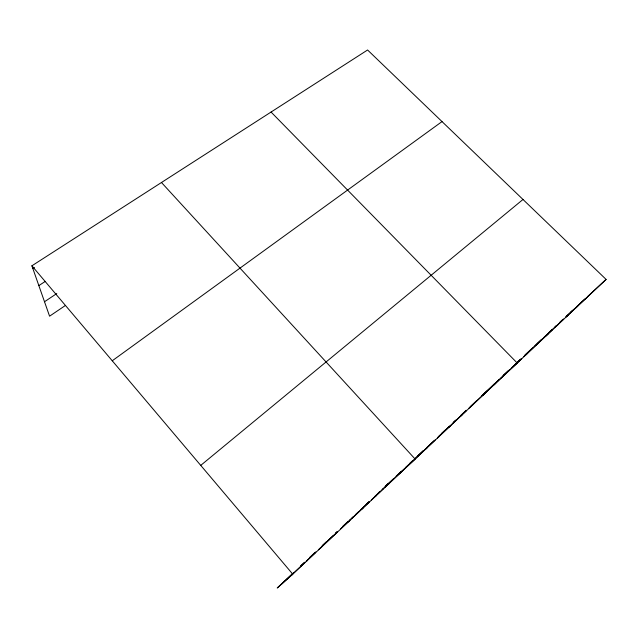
<?xml version="1.0" encoding="UTF-8"?>
<svg xmlns="http://www.w3.org/2000/svg" width="638" height="638" viewBox="0 0 638 638"><rect width="100%" height="100%" fill="white"/><g stroke="black" fill="none" stroke-linecap="round" stroke-linejoin="round"><path stroke-width="0.96" d="M292.786 573.363L277.219 588.005L292.77 574.184L31.9 265.799L367.584 49.995L606.1 279.412L291.909 574.95M300.474 566.137L304.637 562.23M309.446 557.7L314.949 552.524M322.836 545.107L326.425 541.742M335.612 533.097L337.024 531.773M342.622 526.51L348.181 521.278M366.188 504.347L369.051 501.659M378.302 492.959L379.714 491.627M388.247 483.612L385.36 486.315L393.877 478.524L382.186 489.513M396.166 476.163L401.135 471.49M409.62 463.515L412.419 460.883M417.316 456.274L423.528 450.436M441.472 433.561L445.061 430.187M453.61 422.149L455.739 420.147M460.66 415.513L466.258 410.258M491.906 386.142L494.801 383.422M503.382 375.351L508.334 370.686M516.756 362.767L520.233 359.505M525.082 354.943L531.255 349.146M534.652 345.948L541.423 339.583M548.664 332.773L552.253 329.399M554.398 327.382L556.543 325.364M281.637 584.081L293.528 572.892M301.128 565.754L304.565 562.517M309.438 557.931L315.874 551.886M321.576 546.519L326.496 541.885M327.908 540.561L333.53 535.274M335.612 533.32L336.992 532.02M343.22 526.167L348.149 521.525M349.592 520.169L353.197 516.78M355.366 514.746L358.245 512.035M361.084 509.363L368.892 502.018M374.506 496.747L380.096 491.491M398.774 473.922L401.565 471.299M405.744 467.367L412.626 460.891M414.692 458.953L423.305 450.851M426.918 447.453L434.047 440.746M438.314 436.735L449.527 426.192M452.988 422.93L455.763 420.33M461.258 415.155L466.035 410.665M470.206 406.741L476.69 400.64M481.698 395.935L491.603 386.62M495.112 383.326L498.613 380.033M502.76 376.133L509.65 369.649M511.692 367.727L521.445 358.556M525.066 355.159L533.655 347.072M537.22 343.722L542.148 339.089M543.56 337.765L554.007 327.932M560.188 322.126L562.931 319.55M570.38 312.54L572.406 310.634M286.614 579.655L304.797 562.557M306.232 561.209L315.539 552.452M318.354 549.796L337.239 532.036M340.708 528.774L350.071 519.97M351.514 518.614L369.203 501.97M371.292 500.009L383.302 488.708M384.754 487.344L435.539 439.574M437.644 437.596L466.043 410.88M468.906 408.192L487.855 390.368M491.332 387.106L509.539 369.976M511.708 367.935L521.677 358.556M523.782 356.578L552.181 329.862M555.084 327.142L563.721 319.016M566.576 316.328L584.839 299.15M560.132 322.007L563.019 319.335M565.906 316.655L573.857 309.286M576.752 306.607L584.719 299.222M587.614 296.534L606.1 279.412M575.332 308.314L577.781 306.049M584.871 299.342L587.359 297.045M555.834 326.656L558.194 324.479M565.659 317.421L568.059 315.196M545.865 336.035L548.186 333.897M525.481 355.214L527.698 353.165M535.753 345.557L538.017 343.459M482.344 395.217L491.643 386.628M493.78 384.666L498.749 380.073M500.176 378.765L517.219 363.022L271.054 112.049M504.459 374.992L506.58 373.031M493.708 385.105L495.774 383.199M482.791 395.377L484.8 393.526M471.697 405.816L473.651 404.014M460.429 416.415L462.319 414.676M448.977 427.189L450.811 425.506M437.341 438.131L439.111 436.512M425.522 449.256L427.221 447.693M396.812 475.836L415.139 459.065L161.47 182.5M400.911 472.399L402.474 470.98M388.111 484.449L389.595 483.094M375.08 496.707L376.484 495.423M361.826 509.18L363.15 507.976M348.332 521.868L349.576 520.744M334.607 534.78L335.755 533.743M320.627 547.93L321.688 546.981M306.399 561.312L307.364 560.459M200.739 465.389L522.993 199.471M112.248 360.781L442.014 121.587M65.395 305.482L49.573 316.185L31.9 265.799M44.508 301.742L56.79 293.552M38.846 285.609L45.322 281.358M32.865 268.558L34.468 267.529"/></g></svg>
